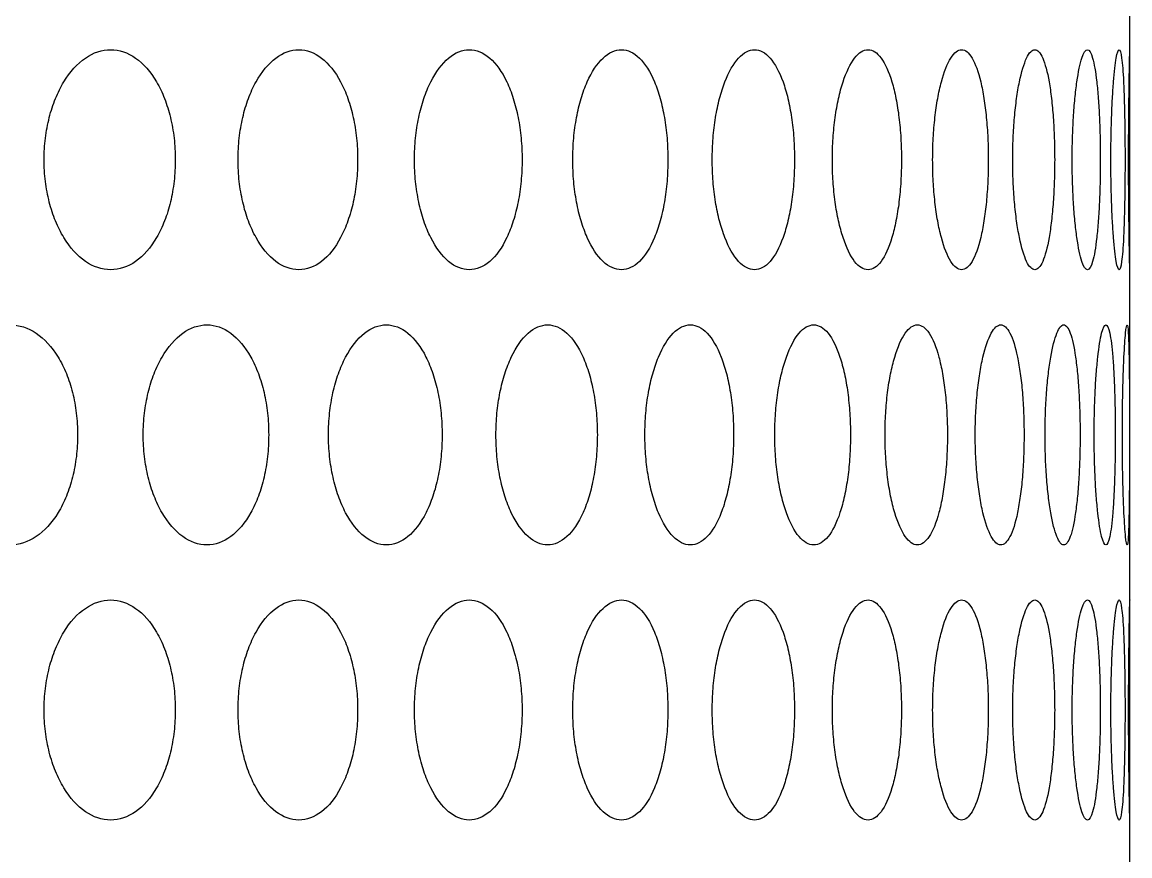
# Model space of a CAD drawing. Header units: millimetres. Extents: x 324 to 7054, y -67 to 2159.
# Drawn here: x 885.24 to 925.51, y 453.7 to 484 of the extents above; entities that cross this region are included whole.
import ezdxf

# ---------------------------------------------------------------- set-up
doc = ezdxf.new("R2010")
doc.units = ezdxf.units.MM
doc.header["$LTSCALE"] = 153.67
doc.layers.get('0').update_dxf_attribs({"linetype": 'CONTINUOUS'})
doc.layers.add('02___PRT_ALL_AXES', color=7, linetype='CONTINUOUS')

msp = doc.modelspace()

# ---------------------------------------------------------------- linework, layer by layer
at = {"linetype": 'Continuous'}
msp.add_line((925.51376, 232.49176), (925.51376, 776), dxfattribs=at)
at = {"layer": '02___PRT_ALL_AXES', "linetype": 'Continuous'}
for points, knots in [([(886.04264, 479), (886.04286, 479.26583), (886.07467, 479.78945), (886.21593, 480.54514), (886.44179, 481.23528), (886.84774, 482.04859), (887.51956, 482.7909), (888.4641, 483.10456), (889.39496, 482.79082), (890.04385, 482.05038), (890.4319, 481.2386), (890.64708, 480.54817), (890.78124, 479.79095), (890.81137, 479.2663), (890.81157, 479)], [0, 0, 0, 0, 0.0625, 0.125, 0.1875, 0.25, 0.375, 0.5, 0.625, 0.75, 0.8125, 0.875, 0.9375, 1, 1, 1, 1]), ([(893.09225, 479), (893.09244, 479.26583), (893.12157, 479.78945), (893.25089, 480.54514), (893.4576, 481.23528), (893.82897, 482.04859), (894.44308, 482.7909), (895.30513, 483.10456), (896.15323, 482.79082), (896.74346, 482.05038), (897.09614, 481.2386), (897.29161, 480.54817), (897.41344, 479.79095), (897.44079, 479.2663), (897.44097, 479)], [0, 0, 0, 0, 0.0625, 0.125, 0.1875, 0.25, 0.375, 0.5, 0.625, 0.75, 0.8125, 0.875, 0.9375, 1, 1, 1, 1]), ([(899.50708, 479), (899.50726, 479.26583), (899.53358, 479.78945), (899.65045, 480.54514), (899.83718, 481.23528), (900.17248, 482.04859), (900.72641, 482.7909), (901.50253, 483.10456), (902.26447, 482.79082), (902.79369, 482.05038), (903.10958, 481.2386), (903.28455, 480.54817), (903.39356, 479.79095), (903.41804, 479.2663), (903.4182, 479)], [0, 0, 0, 0, 0.0625, 0.125, 0.1875, 0.25, 0.375, 0.5, 0.625, 0.75, 0.8125, 0.875, 0.9375, 1, 1, 1, 1]), ([(905.26146, 479), (905.26162, 479.26583), (905.28504, 479.78945), (905.38898, 480.54514), (905.55498, 481.23528), (905.85288, 482.04859), (906.34442, 482.7909), (907.0315, 483.10456), (907.70423, 482.79082), (908.17032, 482.05038), (908.44815, 481.2386), (908.60193, 480.54817), (908.69768, 479.79095), (908.71917, 479.2663), (908.71932, 479)], [0, 0, 0, 0, 0.0625, 0.125, 0.1875, 0.25, 0.375, 0.5, 0.625, 0.75, 0.8125, 0.875, 0.9375, 1, 1, 1, 1]), ([(910.33236, 479), (910.3325, 479.26583), (910.35292, 479.78945), (910.44352, 480.54514), (910.58813, 481.23528), (910.84742, 482.04859), (911.27461, 482.7909), (911.86989, 483.10456), (912.45073, 482.79082), (912.85181, 482.05038), (913.09048, 481.2386), (913.22245, 480.54817), (913.30457, 479.79095), (913.32299, 479.2663), (913.32311, 479)], [0, 0, 0, 0, 0.0625, 0.125, 0.1875, 0.25, 0.375, 0.5, 0.625, 0.75, 0.8125, 0.875, 0.9375, 1, 1, 1, 1]), ([(914.69948, 479), (914.6996, 479.26583), (914.71693, 479.78945), (914.79383, 480.54514), (914.91648, 481.23528), (915.13612, 482.04859), (915.49724, 482.7909), (915.99835, 483.10456), (916.48496, 482.79082), (916.81944, 482.05038), (917.01799, 481.2386), (917.12762, 480.54817), (917.19577, 479.79095), (917.21105, 479.2663), (917.21115, 479)], [0, 0, 0, 0, 0.0625, 0.125, 0.1875, 0.25, 0.375, 0.5, 0.625, 0.75, 0.8125, 0.875, 0.9375, 1, 1, 1, 1]), ([(918.34533, 479), (918.34543, 479.26583), (918.35962, 479.78945), (918.4225, 480.54514), (918.52269, 481.23528), (918.70181, 482.04859), (918.99542, 482.7909), (919.40034, 483.10456), (919.79079, 482.79082), (920.05733, 482.05038), (920.21495, 481.2386), (920.30181, 480.54817), (920.35572, 479.79095), (920.3678, 479.2663), (920.36787, 479)], [0, 0, 0, 0, 0.0625, 0.125, 0.1875, 0.25, 0.375, 0.5, 0.625, 0.75, 0.8125, 0.875, 0.9375, 1, 1, 1, 1]), ([(921.25533, 479), (921.25541, 479.26583), (921.26638, 479.78945), (921.31501, 480.54514), (921.39233, 481.23528), (921.53022, 482.04859), (921.75514, 482.7909), (922.06226, 483.10456), (922.35497, 482.79082), (922.5525, 482.05038), (922.66858, 481.2386), (922.73231, 480.54817), (922.77176, 479.79095), (922.78059, 479.2663), (922.78065, 479)], [0, 0, 0, 0, 0.0625, 0.125, 0.1875, 0.25, 0.375, 0.5, 0.625, 0.75, 0.8125, 0.875, 0.9375, 1, 1, 1, 1]), ([(923.41782, 479), (923.41788, 479.26583), (923.4256, 479.78945), (923.45977, 480.54514), (923.51392, 481.23528), (923.61002, 482.04859), (923.76535, 482.7909), (923.97344, 483.10456), (924.16725, 482.79082), (924.29497, 482.05038), (924.36904, 481.2386), (924.40939, 480.54817), (924.43423, 479.79095), (924.43977, 479.2663), (924.43981, 479)], [0, 0, 0, 0, 0.0625, 0.125, 0.1875, 0.25, 0.375, 0.5, 0.625, 0.75, 0.8125, 0.875, 0.9375, 1, 1, 1, 1]), ([(924.82416, 479), (924.82419, 479.26583), (924.82863, 479.78945), (924.8482, 480.54514), (924.87897, 481.23528), (924.93289, 482.04859), (925.01801, 482.7909), (925.12624, 483.10456), (925.22036, 482.79082), (925.27777, 482.05038), (925.30953, 481.2386), (925.32634, 480.54817), (925.33647, 479.79095), (925.3387, 479.2663), (925.33872, 479)], [0, 0, 0, 0, 0.0625, 0.125, 0.1875, 0.25, 0.375, 0.5, 0.625, 0.75, 0.8125, 0.875, 0.9375, 1, 1, 1, 1]), ([(925.4687, 479), (925.4687, 479.26583), (925.46985, 479.78945), (925.47475, 480.54514), (925.482, 481.23528), (925.49353, 482.04859), (925.50811, 482.7909), (925.51359, 483.0079), (925.51376, 482.9994), (925.51376, 482.99821)], [0, 0, 0, 0, 0.12268473, 0.24536945, 0.36805418, 0.49073891, 0.73610836, 0.98147781, 1, 1, 1, 1]), ([(890.81157, 479), (890.81137, 478.73417), (890.78135, 478.21055), (890.64775, 477.45486), (890.4332, 476.76472), (890.04516, 475.95141), (889.3957, 475.2091), (888.46232, 474.89544), (887.5203, 475.20918), (886.84911, 475.94962), (886.44316, 476.7614), (886.21664, 477.45183), (886.07478, 478.20905), (886.04285, 478.7337), (886.04264, 479)], [0, 0, 0, 0, 0.0625, 0.125, 0.1875, 0.25, 0.375, 0.5, 0.625, 0.75, 0.8125, 0.875, 0.9375, 1, 1, 1, 1]), ([(897.44097, 479), (897.44079, 478.73417), (897.41354, 478.21055), (897.29221, 477.45486), (897.09732, 476.76472), (896.74465, 475.95141), (896.1539, 475.2091), (895.30351, 474.89544), (894.44375, 475.20918), (893.83022, 475.94962), (893.45885, 476.7614), (893.25154, 477.45183), (893.12168, 478.20905), (893.09244, 478.7337), (893.09225, 479)], [0, 0, 0, 0, 0.0625, 0.125, 0.1875, 0.25, 0.375, 0.5, 0.625, 0.75, 0.8125, 0.875, 0.9375, 1, 1, 1, 1]), ([(903.4182, 479), (903.41803, 478.73417), (903.39365, 478.21055), (903.2851, 477.45486), (903.11064, 476.76472), (902.79476, 475.95141), (902.26508, 475.2091), (901.50107, 474.89544), (900.72701, 475.20918), (900.1736, 475.94962), (899.83831, 476.7614), (899.65103, 477.45183), (899.53368, 478.20905), (899.50725, 478.7337), (899.50708, 479)], [0, 0, 0, 0, 0.0625, 0.125, 0.1875, 0.25, 0.375, 0.5, 0.625, 0.75, 0.8125, 0.875, 0.9375, 1, 1, 1, 1]), ([(908.71932, 479), (908.71917, 478.73417), (908.69776, 478.21055), (908.6024, 477.45486), (908.44908, 476.76472), (908.17126, 475.95141), (907.70477, 475.2091), (907.03021, 474.89544), (906.34495, 475.20918), (905.85387, 475.94962), (905.55599, 476.7614), (905.3895, 477.45183), (905.28512, 478.20905), (905.26162, 478.7337), (905.26146, 479)], [0, 0, 0, 0, 0.0625, 0.125, 0.1875, 0.25, 0.375, 0.5, 0.625, 0.75, 0.8125, 0.875, 0.9375, 1, 1, 1, 1]), ([(913.32311, 479), (913.32299, 478.73417), (913.30463, 478.21055), (913.22286, 477.45486), (913.09128, 476.76472), (912.85262, 475.95141), (912.45119, 475.2091), (911.86877, 474.89544), (911.27507, 475.20918), (910.84829, 475.94962), (910.58901, 476.7614), (910.44397, 477.45183), (910.35299, 478.20905), (910.3325, 478.7337), (910.33236, 479)], [0, 0, 0, 0, 0.0625, 0.125, 0.1875, 0.25, 0.375, 0.5, 0.625, 0.75, 0.8125, 0.875, 0.9375, 1, 1, 1, 1]), ([(917.21115, 479), (917.21105, 478.73417), (917.19583, 478.21055), (917.12796, 477.45486), (917.01865, 476.76472), (916.82012, 475.95141), (916.48535, 475.2091), (915.99741, 474.89544), (915.49763, 475.20918), (915.13686, 475.94962), (914.91722, 476.7614), (914.79422, 477.45183), (914.717, 478.20905), (914.69959, 478.7337), (914.69948, 479)], [0, 0, 0, 0, 0.0625, 0.125, 0.1875, 0.25, 0.375, 0.5, 0.625, 0.75, 0.8125, 0.875, 0.9375, 1, 1, 1, 1]), ([(920.36787, 479), (920.36779, 478.73417), (920.35576, 478.21055), (920.30207, 477.45486), (920.21548, 476.76472), (920.05786, 475.95141), (919.7911, 475.2091), (919.39959, 474.89544), (918.99573, 475.20918), (918.70241, 475.94962), (918.52329, 476.7614), (918.42282, 477.45183), (918.35967, 478.20905), (918.34543, 478.7337), (918.34533, 479)], [0, 0, 0, 0, 0.0625, 0.125, 0.1875, 0.25, 0.375, 0.5, 0.625, 0.75, 0.8125, 0.875, 0.9375, 1, 1, 1, 1]), ([(922.78065, 479), (922.78059, 478.73417), (922.77179, 478.21055), (922.7325, 477.45486), (922.66896, 476.76472), (922.55289, 475.95141), (922.35521, 475.2091), (922.06169, 474.89544), (921.75537, 475.20918), (921.53068, 475.94962), (921.3928, 476.7614), (921.31525, 477.45183), (921.26643, 478.20905), (921.2554, 478.7337), (921.25533, 479)], [0, 0, 0, 0, 0.0625, 0.125, 0.1875, 0.25, 0.375, 0.5, 0.625, 0.75, 0.8125, 0.875, 0.9375, 1, 1, 1, 1]), ([(924.43981, 479), (924.43977, 478.73417), (924.43425, 478.21055), (924.40951, 477.45486), (924.36928, 476.76472), (924.29523, 475.95141), (924.16741, 475.2091), (923.97306, 474.89544), (923.76551, 475.20918), (923.61034, 475.94962), (923.51425, 476.7614), (923.45994, 477.45183), (923.42563, 478.20905), (923.41788, 478.7337), (923.41782, 479)], [0, 0, 0, 0, 0.0625, 0.125, 0.1875, 0.25, 0.375, 0.5, 0.625, 0.75, 0.8125, 0.875, 0.9375, 1, 1, 1, 1]), ([(925.33872, 479), (925.3387, 478.73417), (925.33648, 478.21055), (925.32639, 477.45486), (925.30963, 476.76472), (925.27789, 475.95141), (925.22044, 475.2091), (925.12605, 474.89544), (925.01809, 475.20918), (924.93307, 475.94962), (924.87915, 476.7614), (924.8483, 477.45183), (924.82865, 478.20905), (924.82419, 478.7337), (924.82416, 479)], [0, 0, 0, 0, 0.0625, 0.125, 0.1875, 0.25, 0.375, 0.5, 0.625, 0.75, 0.8125, 0.875, 0.9375, 1, 1, 1, 1]), ([(925.51376, 475.00183), (925.51376, 475.00062), (925.51359, 474.99202), (925.50811, 475.20918), (925.49357, 475.94962), (925.48204, 476.7614), (925.47477, 477.45183), (925.46985, 478.20905), (925.4687, 478.7337), (925.4687, 479)], [0, 0, 0, 0, 0.0187605, 0.26407038, 0.50938025, 0.63203519, 0.75469013, 0.87734506, 1, 1, 1, 1]), ([(882.28853, 469), (882.28875, 469.26583), (882.32185, 469.78945), (882.46888, 470.54514), (882.70398, 471.23528), (883.12662, 472.04859), (883.8263, 472.7909), (884.81069, 473.10456), (885.78155, 472.79082), (886.4588, 472.05038), (886.86397, 471.2386), (887.08869, 470.54817), (887.22882, 469.79095), (887.26029, 469.2663), (887.26049, 469)], [0, 0, 0, 0, 0.0625, 0.125, 0.1875, 0.25, 0.375, 0.5, 0.625, 0.75, 0.8125, 0.875, 0.9375, 1, 1, 1, 1]), ([(889.64509, 469), (889.64529, 469.26583), (889.67577, 469.78945), (889.81114, 470.54514), (890.02753, 471.23528), (890.41639, 472.04859), (891.05967, 472.7909), (891.96342, 473.10456), (892.85334, 472.79082), (893.47321, 472.05038), (893.84376, 471.2386), (894.04919, 470.54817), (894.17725, 469.79095), (894.20601, 469.2663), (894.20619, 469)], [0, 0, 0, 0, 0.0625, 0.125, 0.1875, 0.25, 0.375, 0.5, 0.625, 0.75, 0.8125, 0.875, 0.9375, 1, 1, 1, 1]), ([(896.38068, 469), (896.38086, 469.26583), (896.4086, 469.78945), (896.53176, 470.54514), (896.72858, 471.23528), (897.08209, 472.04859), (897.6664, 472.7909), (898.4859, 473.10456), (899.29132, 472.79082), (899.85133, 472.05038), (900.18578, 471.2386), (900.37109, 470.54817), (900.48657, 469.79095), (900.51249, 469.2663), (900.51266, 469)], [0, 0, 0, 0, 0.0625, 0.125, 0.1875, 0.25, 0.375, 0.5, 0.625, 0.75, 0.8125, 0.875, 0.9375, 1, 1, 1, 1]), ([(902.46833, 469), (902.4685, 469.26583), (902.49338, 469.78945), (902.60384, 470.54514), (902.7803, 471.23528), (903.09705, 472.04859), (903.62005, 472.7909), (904.35202, 473.10456), (905.06971, 472.79082), (905.56762, 472.05038), (905.86462, 471.2386), (906.02908, 470.54817), (906.13152, 469.79095), (906.15451, 469.2663), (906.15466, 469)], [0, 0, 0, 0, 0.0625, 0.125, 0.1875, 0.25, 0.375, 0.5, 0.625, 0.75, 0.8125, 0.875, 0.9375, 1, 1, 1, 1]), ([(907.88368, 469), (907.88383, 469.26583), (907.90576, 469.78945), (908.00308, 470.54514), (908.15847, 471.23528), (908.43719, 472.04859), (908.89679, 472.7909), (909.53829, 473.10456), (910.16539, 472.79082), (910.59919, 472.05038), (910.85757, 471.2386), (911.00052, 470.54817), (911.0895, 469.79095), (911.10947, 469.2663), (911.1096, 469)], [0, 0, 0, 0, 0.0625, 0.125, 0.1875, 0.25, 0.375, 0.5, 0.625, 0.75, 0.8125, 0.875, 0.9375, 1, 1, 1, 1]), ([(912.60505, 469), (912.60518, 469.26583), (912.62407, 469.78945), (912.70786, 470.54514), (912.84155, 471.23528), (913.08114, 472.04859), (913.47549, 472.7909), (914.02396, 473.10456), (914.55796, 472.79082), (914.92592, 472.05038), (915.14464, 471.2386), (915.2655, 470.54817), (915.34067, 469.79095), (915.35753, 469.2663), (915.35764, 469)], [0, 0, 0, 0, 0.0625, 0.125, 0.1875, 0.25, 0.375, 0.5, 0.625, 0.75, 0.8125, 0.875, 0.9375, 1, 1, 1, 1]), ([(916.61355, 469), (916.61365, 469.26583), (916.62942, 469.78945), (916.69935, 470.54514), (916.81082, 471.23528), (917.0103, 472.04859), (917.33783, 472.7909), (917.79107, 473.10456), (918.22982, 472.79082), (918.53048, 472.05038), (918.70866, 471.2386), (918.80695, 470.54817), (918.86801, 469.79095), (918.8817, 469.2663), (918.88179, 469)], [0, 0, 0, 0, 0.0625, 0.125, 0.1875, 0.25, 0.375, 0.5, 0.625, 0.75, 0.8125, 0.875, 0.9375, 1, 1, 1, 1]), ([(919.89311, 469), (919.8932, 469.26583), (919.90579, 469.78945), (919.96157, 470.54514), (920.05037, 471.23528), (920.20895, 472.04859), (920.46835, 472.7909), (920.82455, 473.10456), (921.1663, 472.79082), (921.39844, 472.05038), (921.53537, 471.2386), (921.6107, 470.54817), (921.6574, 469.79095), (921.66786, 469.2663), (921.66793, 469)], [0, 0, 0, 0, 0.0625, 0.125, 0.1875, 0.25, 0.375, 0.5, 0.625, 0.75, 0.8125, 0.875, 0.9375, 1, 1, 1, 1]), ([(922.43063, 469), (922.43069, 469.26583), (922.44005, 469.78945), (922.48147, 470.54514), (922.54723, 471.23528), (922.66429, 472.04859), (922.85451, 472.7909), (923.11224, 473.10456), (923.35562, 472.79082), (923.51833, 472.05038), (923.61345, 471.2386), (923.66551, 470.54817), (923.69768, 469.79095), (923.70487, 469.2663), (923.70491, 469)], [0, 0, 0, 0, 0.0625, 0.125, 0.1875, 0.25, 0.375, 0.5, 0.625, 0.75, 0.8125, 0.875, 0.9375, 1, 1, 1, 1]), ([(924.21593, 469), (924.21597, 469.26583), (924.22206, 469.78945), (924.24895, 470.54514), (924.29143, 471.23528), (924.36647, 472.04859), (924.48676, 472.7909), (924.645, 473.10456), (924.78904, 472.79082), (924.88165, 472.05038), (924.93459, 471.2386), (924.96318, 470.54817), (924.98067, 469.79095), (924.98456, 469.2663), (924.98459, 469)], [0, 0, 0, 0, 0.0625, 0.125, 0.1875, 0.25, 0.375, 0.5, 0.625, 0.75, 0.8125, 0.875, 0.9375, 1, 1, 1, 1]), ([(925.24188, 469), (925.2419, 469.26583), (925.2447, 469.78945), (925.25694, 470.54514), (925.27596, 471.23528), (925.3087, 472.04859), (925.35857, 472.7909), (925.41668, 473.10456), (925.4608, 472.79082), (925.48295, 472.05038), (925.49349, 471.2386), (925.4985, 470.54817), (925.50125, 469.79095), (925.50183, 469.2663), (925.50183, 469)], [0, 0, 0, 0, 0.0625, 0.125, 0.1875, 0.25, 0.375, 0.5, 0.625, 0.75, 0.8125, 0.875, 0.9375, 1, 1, 1, 1]), ([(887.26049, 469), (887.26028, 468.73417), (887.22893, 468.21055), (887.08938, 467.45486), (886.86533, 466.76472), (886.46017, 465.95141), (885.78231, 465.2091), (884.80883, 464.89544), (883.82707, 465.20918), (883.12804, 465.94962), (882.7054, 466.7614), (882.46961, 467.45183), (882.32197, 468.20905), (882.28874, 468.7337), (882.28853, 469)], [0, 0, 0, 0, 0.0625, 0.125, 0.1875, 0.25, 0.375, 0.5, 0.625, 0.75, 0.8125, 0.875, 0.9375, 1, 1, 1, 1]), ([(894.20619, 469), (894.206, 468.73417), (894.17735, 468.21055), (894.04983, 467.45486), (893.84501, 466.76472), (893.47446, 465.95141), (892.85405, 465.2091), (891.96172, 464.89544), (891.06037, 465.20918), (890.41769, 465.94962), (890.02884, 466.7614), (889.81181, 467.45183), (889.67589, 468.20905), (889.64529, 468.7337), (889.64509, 469)], [0, 0, 0, 0, 0.0625, 0.125, 0.1875, 0.25, 0.375, 0.5, 0.625, 0.75, 0.8125, 0.875, 0.9375, 1, 1, 1, 1]), ([(900.51266, 469), (900.51249, 468.73417), (900.48666, 468.21055), (900.37166, 467.45486), (900.1869, 466.76472), (899.85246, 465.95141), (899.29196, 465.2091), (898.48436, 464.89544), (897.66704, 465.20918), (897.08327, 465.94962), (896.72977, 466.7614), (896.53237, 467.45183), (896.4087, 468.20905), (896.38086, 468.7337), (896.38068, 469)], [0, 0, 0, 0, 0.0625, 0.125, 0.1875, 0.25, 0.375, 0.5, 0.625, 0.75, 0.8125, 0.875, 0.9375, 1, 1, 1, 1]), ([(906.15466, 469), (906.15451, 468.73417), (906.1316, 468.21055), (906.02959, 467.45486), (905.86562, 466.76472), (905.56862, 465.95141), (905.07028, 465.2091), (904.35064, 464.89544), (903.62062, 465.20918), (903.09811, 465.94962), (902.78136, 466.7614), (902.60439, 467.45183), (902.49347, 468.20905), (902.46849, 468.7337), (902.46833, 469)], [0, 0, 0, 0, 0.0625, 0.125, 0.1875, 0.25, 0.375, 0.5, 0.625, 0.75, 0.8125, 0.875, 0.9375, 1, 1, 1, 1]), ([(911.1096, 469), (911.10946, 468.73417), (911.08957, 468.21055), (911.00096, 467.45486), (910.85844, 466.76472), (910.60007, 465.95141), (910.16589, 465.2091), (909.53709, 464.89544), (908.89728, 465.20918), (908.43813, 465.94962), (908.15941, 466.7614), (908.00357, 467.45183), (907.90584, 468.20905), (907.88383, 468.7337), (907.88368, 469)], [0, 0, 0, 0, 0.0625, 0.125, 0.1875, 0.25, 0.375, 0.5, 0.625, 0.75, 0.8125, 0.875, 0.9375, 1, 1, 1, 1]), ([(915.35764, 469), (915.35753, 468.73417), (915.34073, 468.21055), (915.26587, 467.45486), (915.14537, 466.76472), (914.92666, 465.95141), (914.55838, 465.2091), (914.02293, 464.89544), (913.47591, 465.20918), (913.08194, 465.94962), (912.84236, 466.7614), (912.70828, 467.45183), (912.62414, 468.20905), (912.60518, 468.7337), (912.60505, 469)], [0, 0, 0, 0, 0.0625, 0.125, 0.1875, 0.25, 0.375, 0.5, 0.625, 0.75, 0.8125, 0.875, 0.9375, 1, 1, 1, 1]), ([(918.88179, 469), (918.88169, 468.73417), (918.86806, 468.21055), (918.80725, 467.45486), (918.70925, 466.76472), (918.53109, 465.95141), (918.23018, 465.2091), (917.79023, 464.89544), (917.33818, 465.20918), (917.01097, 465.94962), (916.81149, 466.7614), (916.6997, 467.45183), (916.62948, 468.20905), (916.61365, 468.7337), (916.61355, 469)], [0, 0, 0, 0, 0.0625, 0.125, 0.1875, 0.25, 0.375, 0.5, 0.625, 0.75, 0.8125, 0.875, 0.9375, 1, 1, 1, 1]), ([(921.66793, 469), (921.66786, 468.73417), (921.65744, 468.21055), (921.61093, 467.45486), (921.53582, 466.76472), (921.39891, 465.95141), (921.16657, 465.2091), (920.82389, 464.89544), (920.46862, 465.20918), (920.20948, 465.94962), (920.0509, 466.7614), (919.96185, 467.45183), (919.90583, 468.20905), (919.8932, 468.7337), (919.89311, 469)], [0, 0, 0, 0, 0.0625, 0.125, 0.1875, 0.25, 0.375, 0.5, 0.625, 0.75, 0.8125, 0.875, 0.9375, 1, 1, 1, 1]), ([(923.70491, 469), (923.70487, 468.73417), (923.69771, 468.21055), (923.66567, 467.45486), (923.61377, 466.76472), (923.51865, 465.95141), (923.35582, 465.2091), (923.11177, 464.89544), (922.8547, 465.20918), (922.66467, 465.94962), (922.54763, 466.7614), (922.48167, 467.45183), (922.44008, 468.20905), (922.43069, 468.7337), (922.43063, 469)], [0, 0, 0, 0, 0.0625, 0.125, 0.1875, 0.25, 0.375, 0.5, 0.625, 0.75, 0.8125, 0.875, 0.9375, 1, 1, 1, 1]), ([(924.98459, 469), (924.98456, 468.73417), (924.98069, 468.21055), (924.96327, 467.45486), (924.93476, 466.76472), (924.88183, 465.95141), (924.78916, 465.2091), (924.64471, 464.89544), (924.48688, 465.20918), (924.36672, 465.94962), (924.29168, 466.7614), (924.24908, 467.45183), (924.22209, 468.20905), (924.21597, 468.7337), (924.21593, 469)], [0, 0, 0, 0, 0.0625, 0.125, 0.1875, 0.25, 0.375, 0.5, 0.625, 0.75, 0.8125, 0.875, 0.9375, 1, 1, 1, 1]), ([(925.50183, 469), (925.50183, 468.73417), (925.50126, 468.21055), (925.49851, 467.45486), (925.49353, 466.76472), (925.48299, 465.95141), (925.46084, 465.2091), (925.41658, 464.89544), (925.35861, 465.20918), (925.30881, 465.94962), (925.27607, 466.7614), (925.257, 467.45183), (925.24471, 468.20905), (925.2419, 468.7337), (925.24188, 469)], [0, 0, 0, 0, 0.0625, 0.125, 0.1875, 0.25, 0.375, 0.5, 0.625, 0.75, 0.8125, 0.875, 0.9375, 1, 1, 1, 1]), ([(886.04264, 459), (886.04286, 459.26583), (886.07467, 459.78945), (886.21593, 460.54514), (886.44179, 461.23528), (886.84774, 462.04859), (887.51956, 462.7909), (888.4641, 463.10456), (889.39496, 462.79082), (890.04385, 462.05038), (890.4319, 461.2386), (890.64708, 460.54817), (890.78124, 459.79095), (890.81137, 459.2663), (890.81157, 459)], [0, 0, 0, 0, 0.0625, 0.125, 0.1875, 0.25, 0.375, 0.5, 0.625, 0.75, 0.8125, 0.875, 0.9375, 1, 1, 1, 1]), ([(893.09225, 459), (893.09244, 459.26583), (893.12157, 459.78945), (893.25089, 460.54514), (893.4576, 461.23528), (893.82897, 462.04859), (894.44308, 462.7909), (895.30513, 463.10456), (896.15323, 462.79082), (896.74346, 462.05038), (897.09614, 461.2386), (897.29161, 460.54817), (897.41344, 459.79095), (897.44079, 459.2663), (897.44097, 459)], [0, 0, 0, 0, 0.0625, 0.125, 0.1875, 0.25, 0.375, 0.5, 0.625, 0.75, 0.8125, 0.875, 0.9375, 1, 1, 1, 1]), ([(899.50708, 459), (899.50726, 459.26583), (899.53358, 459.78945), (899.65045, 460.54514), (899.83718, 461.23528), (900.17248, 462.04859), (900.72641, 462.7909), (901.50253, 463.10456), (902.26447, 462.79082), (902.79369, 462.05038), (903.10958, 461.2386), (903.28455, 460.54817), (903.39356, 459.79095), (903.41804, 459.2663), (903.4182, 459)], [0, 0, 0, 0, 0.0625, 0.125, 0.1875, 0.25, 0.375, 0.5, 0.625, 0.75, 0.8125, 0.875, 0.9375, 1, 1, 1, 1]), ([(905.26146, 459), (905.26162, 459.26583), (905.28504, 459.78945), (905.38898, 460.54514), (905.55498, 461.23528), (905.85288, 462.04859), (906.34442, 462.7909), (907.0315, 463.10456), (907.70423, 462.79082), (908.17032, 462.05038), (908.44815, 461.2386), (908.60193, 460.54817), (908.69768, 459.79095), (908.71917, 459.2663), (908.71932, 459)], [0, 0, 0, 0, 0.0625, 0.125, 0.1875, 0.25, 0.375, 0.5, 0.625, 0.75, 0.8125, 0.875, 0.9375, 1, 1, 1, 1]), ([(910.33236, 459), (910.3325, 459.26583), (910.35292, 459.78945), (910.44352, 460.54514), (910.58813, 461.23528), (910.84742, 462.04859), (911.27461, 462.7909), (911.86989, 463.10456), (912.45073, 462.79082), (912.85181, 462.05038), (913.09048, 461.2386), (913.22245, 460.54817), (913.30457, 459.79095), (913.32299, 459.2663), (913.32311, 459)], [0, 0, 0, 0, 0.0625, 0.125, 0.1875, 0.25, 0.375, 0.5, 0.625, 0.75, 0.8125, 0.875, 0.9375, 1, 1, 1, 1]), ([(914.69948, 459), (914.6996, 459.26583), (914.71693, 459.78945), (914.79383, 460.54514), (914.91648, 461.23528), (915.13612, 462.04859), (915.49724, 462.7909), (915.99835, 463.10456), (916.48496, 462.79082), (916.81944, 462.05038), (917.01799, 461.2386), (917.12762, 460.54817), (917.19577, 459.79095), (917.21105, 459.2663), (917.21115, 459)], [0, 0, 0, 0, 0.0625, 0.125, 0.1875, 0.25, 0.375, 0.5, 0.625, 0.75, 0.8125, 0.875, 0.9375, 1, 1, 1, 1]), ([(918.34533, 459), (918.34543, 459.26583), (918.35962, 459.78945), (918.4225, 460.54514), (918.52269, 461.23528), (918.70181, 462.04859), (918.99542, 462.7909), (919.40034, 463.10456), (919.79079, 462.79082), (920.05733, 462.05038), (920.21495, 461.2386), (920.30181, 460.54817), (920.35572, 459.79095), (920.3678, 459.2663), (920.36787, 459)], [0, 0, 0, 0, 0.0625, 0.125, 0.1875, 0.25, 0.375, 0.5, 0.625, 0.75, 0.8125, 0.875, 0.9375, 1, 1, 1, 1]), ([(921.25533, 459), (921.25541, 459.26583), (921.26638, 459.78945), (921.31501, 460.54514), (921.39233, 461.23528), (921.53022, 462.04859), (921.75514, 462.7909), (922.06226, 463.10456), (922.35497, 462.79082), (922.5525, 462.05038), (922.66858, 461.2386), (922.73231, 460.54817), (922.77176, 459.79095), (922.78059, 459.2663), (922.78065, 459)], [0, 0, 0, 0, 0.0625, 0.125, 0.1875, 0.25, 0.375, 0.5, 0.625, 0.75, 0.8125, 0.875, 0.9375, 1, 1, 1, 1]), ([(923.41782, 459), (923.41788, 459.26583), (923.4256, 459.78945), (923.45977, 460.54514), (923.51392, 461.23528), (923.61002, 462.04859), (923.76535, 462.7909), (923.97344, 463.10456), (924.16725, 462.79082), (924.29497, 462.05038), (924.36904, 461.2386), (924.40939, 460.54817), (924.43423, 459.79095), (924.43977, 459.2663), (924.43981, 459)], [0, 0, 0, 0, 0.0625, 0.125, 0.1875, 0.25, 0.375, 0.5, 0.625, 0.75, 0.8125, 0.875, 0.9375, 1, 1, 1, 1]), ([(924.82416, 459), (924.82419, 459.26583), (924.82863, 459.78945), (924.8482, 460.54514), (924.87897, 461.23528), (924.93289, 462.04859), (925.01801, 462.7909), (925.12624, 463.10456), (925.22036, 462.79082), (925.27777, 462.05038), (925.30953, 461.2386), (925.32634, 460.54817), (925.33647, 459.79095), (925.3387, 459.2663), (925.33872, 459)], [0, 0, 0, 0, 0.0625, 0.125, 0.1875, 0.25, 0.375, 0.5, 0.625, 0.75, 0.8125, 0.875, 0.9375, 1, 1, 1, 1]), ([(925.4687, 459), (925.4687, 459.26583), (925.46985, 459.78945), (925.47475, 460.54514), (925.482, 461.23528), (925.49353, 462.04859), (925.50811, 462.7909), (925.51359, 463.0079), (925.51376, 462.9994), (925.51376, 462.99821)], [0, 0, 0, 0, 0.12268473, 0.24536945, 0.36805418, 0.49073891, 0.73610836, 0.98147781, 1, 1, 1, 1]), ([(890.81157, 459), (890.81137, 458.73417), (890.78135, 458.21055), (890.64775, 457.45486), (890.4332, 456.76472), (890.04516, 455.95141), (889.3957, 455.2091), (888.46232, 454.89544), (887.5203, 455.20918), (886.84911, 455.94962), (886.44316, 456.7614), (886.21664, 457.45183), (886.07478, 458.20905), (886.04285, 458.7337), (886.04264, 459)], [0, 0, 0, 0, 0.0625, 0.125, 0.1875, 0.25, 0.375, 0.5, 0.625, 0.75, 0.8125, 0.875, 0.9375, 1, 1, 1, 1]), ([(897.44097, 459), (897.44079, 458.73417), (897.41354, 458.21055), (897.29221, 457.45486), (897.09732, 456.76472), (896.74465, 455.95141), (896.1539, 455.2091), (895.30351, 454.89544), (894.44375, 455.20918), (893.83022, 455.94962), (893.45885, 456.7614), (893.25154, 457.45183), (893.12168, 458.20905), (893.09244, 458.7337), (893.09225, 459)], [0, 0, 0, 0, 0.0625, 0.125, 0.1875, 0.25, 0.375, 0.5, 0.625, 0.75, 0.8125, 0.875, 0.9375, 1, 1, 1, 1]), ([(903.4182, 459), (903.41803, 458.73417), (903.39365, 458.21055), (903.2851, 457.45486), (903.11064, 456.76472), (902.79476, 455.95141), (902.26508, 455.2091), (901.50107, 454.89544), (900.72701, 455.20918), (900.1736, 455.94962), (899.83831, 456.7614), (899.65103, 457.45183), (899.53368, 458.20905), (899.50725, 458.7337), (899.50708, 459)], [0, 0, 0, 0, 0.0625, 0.125, 0.1875, 0.25, 0.375, 0.5, 0.625, 0.75, 0.8125, 0.875, 0.9375, 1, 1, 1, 1]), ([(908.71932, 459), (908.71917, 458.73417), (908.69776, 458.21055), (908.6024, 457.45486), (908.44908, 456.76472), (908.17126, 455.95141), (907.70477, 455.2091), (907.03021, 454.89544), (906.34495, 455.20918), (905.85387, 455.94962), (905.55599, 456.7614), (905.3895, 457.45183), (905.28512, 458.20905), (905.26162, 458.7337), (905.26146, 459)], [0, 0, 0, 0, 0.0625, 0.125, 0.1875, 0.25, 0.375, 0.5, 0.625, 0.75, 0.8125, 0.875, 0.9375, 1, 1, 1, 1]), ([(913.32311, 459), (913.32299, 458.73417), (913.30463, 458.21055), (913.22286, 457.45486), (913.09128, 456.76472), (912.85262, 455.95141), (912.45119, 455.2091), (911.86877, 454.89544), (911.27507, 455.20918), (910.84829, 455.94962), (910.58901, 456.7614), (910.44397, 457.45183), (910.35299, 458.20905), (910.3325, 458.7337), (910.33236, 459)], [0, 0, 0, 0, 0.0625, 0.125, 0.1875, 0.25, 0.375, 0.5, 0.625, 0.75, 0.8125, 0.875, 0.9375, 1, 1, 1, 1]), ([(917.21115, 459), (917.21105, 458.73417), (917.19583, 458.21055), (917.12796, 457.45486), (917.01865, 456.76472), (916.82012, 455.95141), (916.48535, 455.2091), (915.99741, 454.89544), (915.49763, 455.20918), (915.13686, 455.94962), (914.91722, 456.7614), (914.79422, 457.45183), (914.717, 458.20905), (914.69959, 458.7337), (914.69948, 459)], [0, 0, 0, 0, 0.0625, 0.125, 0.1875, 0.25, 0.375, 0.5, 0.625, 0.75, 0.8125, 0.875, 0.9375, 1, 1, 1, 1]), ([(920.36787, 459), (920.36779, 458.73417), (920.35576, 458.21055), (920.30207, 457.45486), (920.21548, 456.76472), (920.05786, 455.95141), (919.7911, 455.2091), (919.39959, 454.89544), (918.99573, 455.20918), (918.70241, 455.94962), (918.52329, 456.7614), (918.42282, 457.45183), (918.35967, 458.20905), (918.34543, 458.7337), (918.34533, 459)], [0, 0, 0, 0, 0.0625, 0.125, 0.1875, 0.25, 0.375, 0.5, 0.625, 0.75, 0.8125, 0.875, 0.9375, 1, 1, 1, 1]), ([(922.78065, 459), (922.78059, 458.73417), (922.77179, 458.21055), (922.7325, 457.45486), (922.66896, 456.76472), (922.55289, 455.95141), (922.35521, 455.2091), (922.06169, 454.89544), (921.75537, 455.20918), (921.53068, 455.94962), (921.3928, 456.7614), (921.31525, 457.45183), (921.26643, 458.20905), (921.2554, 458.7337), (921.25533, 459)], [0, 0, 0, 0, 0.0625, 0.125, 0.1875, 0.25, 0.375, 0.5, 0.625, 0.75, 0.8125, 0.875, 0.9375, 1, 1, 1, 1]), ([(924.43981, 459), (924.43977, 458.73417), (924.43425, 458.21055), (924.40951, 457.45486), (924.36928, 456.76472), (924.29523, 455.95141), (924.16741, 455.2091), (923.97306, 454.89544), (923.76551, 455.20918), (923.61034, 455.94962), (923.51425, 456.7614), (923.45994, 457.45183), (923.42563, 458.20905), (923.41788, 458.7337), (923.41782, 459)], [0, 0, 0, 0, 0.0625, 0.125, 0.1875, 0.25, 0.375, 0.5, 0.625, 0.75, 0.8125, 0.875, 0.9375, 1, 1, 1, 1]), ([(925.33872, 459), (925.3387, 458.73417), (925.33648, 458.21055), (925.32639, 457.45486), (925.30963, 456.76472), (925.27789, 455.95141), (925.22044, 455.2091), (925.12605, 454.89544), (925.01809, 455.20918), (924.93307, 455.94962), (924.87915, 456.7614), (924.8483, 457.45183), (924.82865, 458.20905), (924.82419, 458.7337), (924.82416, 459)], [0, 0, 0, 0, 0.0625, 0.125, 0.1875, 0.25, 0.375, 0.5, 0.625, 0.75, 0.8125, 0.875, 0.9375, 1, 1, 1, 1]), ([(925.51376, 455.00183), (925.51376, 455.00062), (925.51359, 454.99202), (925.50811, 455.20918), (925.49357, 455.94962), (925.48204, 456.7614), (925.47477, 457.45183), (925.46985, 458.20905), (925.4687, 458.7337), (925.4687, 459)], [0, 0, 0, 0, 0.0187605, 0.26407038, 0.50938025, 0.63203519, 0.75469013, 0.87734506, 1, 1, 1, 1])]:
    msp.add_open_spline(points, degree=3, knots=knots, dxfattribs=at)

doc.saveas('drawing.dxf')
